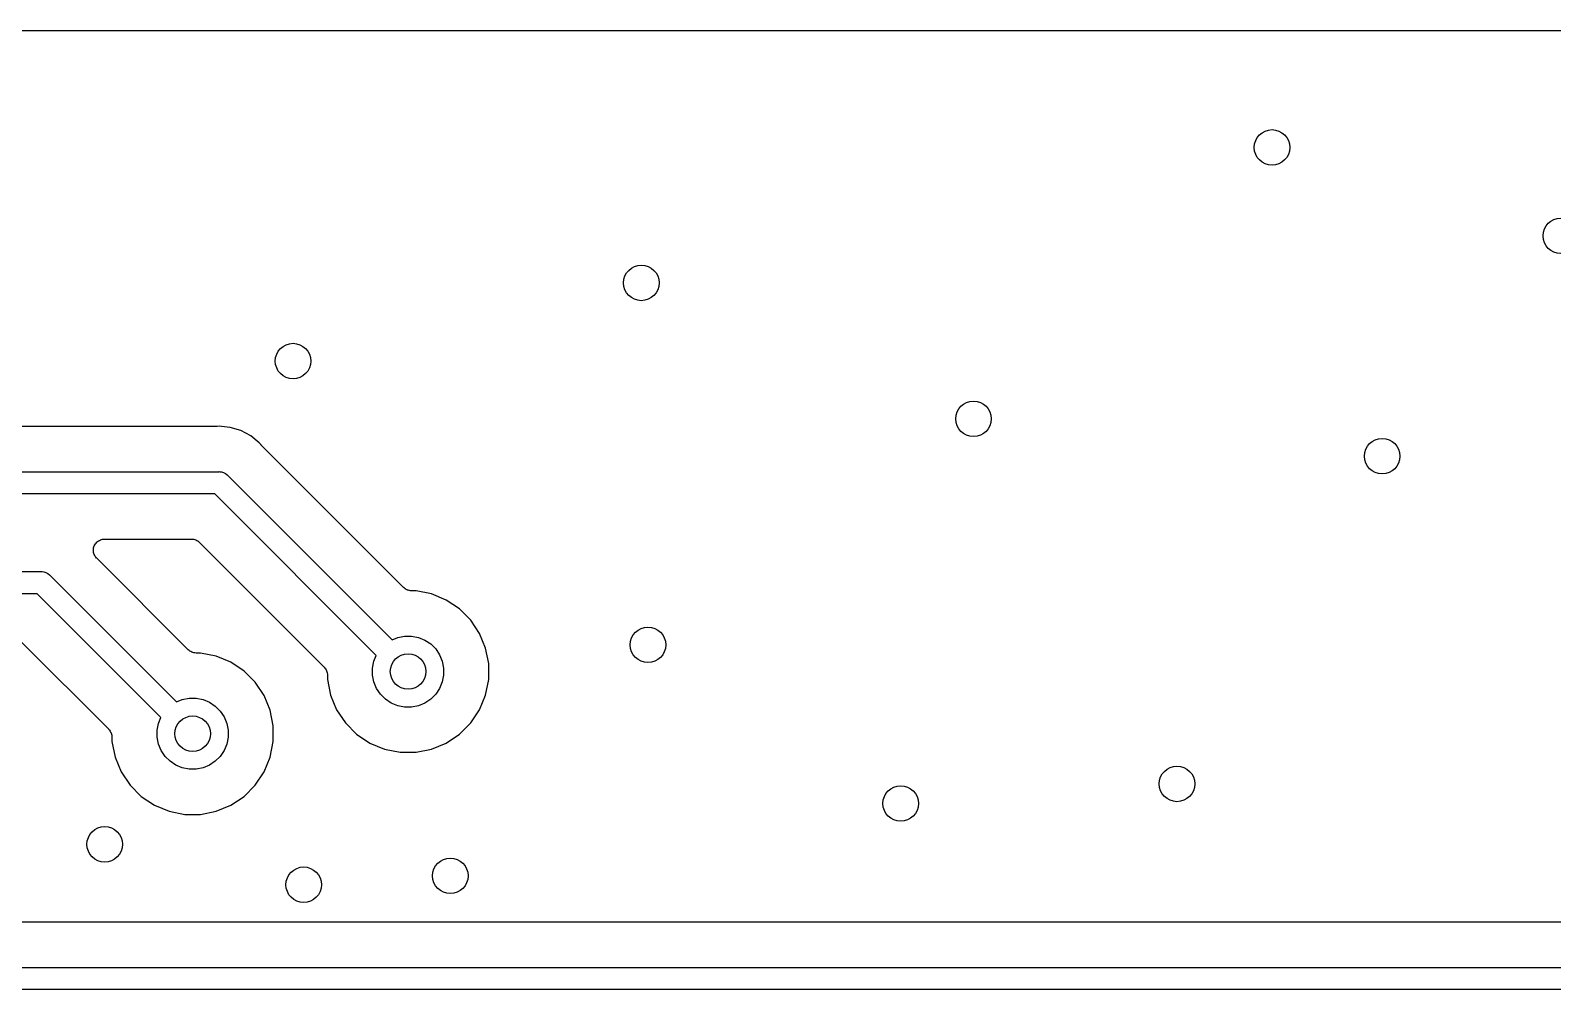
# Model space of a CAD drawing. Extents: x 103 to 213, y -152 to -90.
# Drawn here: x 166.67 to 183.81, y -101.16 to -90.36 of the extents above; entities that cross this region are included whole.
import ezdxf

# ---------------------------------------------------------------- set-up
doc = ezdxf.new("R2010")
doc.units = 0
doc.layers.add('BLACK', color=7, linetype='CONTINUOUS')

msp = doc.modelspace()

# ---------------------------------------------------------------- linework, layer by layer
at = {"layer": 'BLACK', "linetype": 'CONTINUOUS'}
for p, q in [((146.641, -90.358), (204.056, -90.358)), ((168.763, -94.817), (143.679, -94.817)), ((168.768, -94.8165), (168.763, -94.817)), ((168.773, -94.8165), (168.768, -94.8165)), ((168.775, -94.8164), (168.773, -94.8165)), ((168.8, -94.8139), (168.775, -94.8164)), ((168.825, -94.8164), (168.8, -94.8139)), ((168.924, -94.8262), (168.825, -94.8164)), ((168.825, -94.8164), (168.825, -94.8164)), ((169.043, -94.8624), (168.924, -94.8262)), ((169.153, -94.9211), (169.043, -94.8624)), ((169.25, -95.0002), (169.153, -94.9211)), ((169.266, -95.0196), (169.25, -95.0002)), ((169.269, -95.0234), (169.266, -95.0196)), ((169.273, -95.0275), (169.269, -95.0234)), ((169.274, -95.0288), (169.273, -95.0275)), ((170.875, -96.6298), (169.274, -95.0288)), ((143.356, -95.325), (168.794, -95.325)), ((168.794, -95.325), (168.8, -95.3244)), ((168.8, -95.3244), (168.806, -95.325)), ((168.806, -95.325), (168.806, -95.325)), ((168.806, -95.325), (168.825, -95.3268)), ((168.825, -95.3268), (168.848, -95.334)), ((168.848, -95.334), (168.87, -95.3456)), ((168.87, -95.3456), (168.889, -95.3612)), ((168.889, -95.3612), (168.893, -95.366)), ((168.893, -95.366), (170.744, -97.2171)), ((168.748, -95.575), (143.356, -95.575)), ((170.567, -97.3939), (168.748, -95.575)), ((167.421, -96.1196), (167.43, -96.1119)), ((167.43, -96.1119), (167.44, -96.1042)), ((167.44, -96.104), (167.451, -96.0983)), ((167.44, -96.1041), (167.44, -96.104)), ((167.44, -96.1042), (167.44, -96.1041)), ((167.451, -96.0983), (167.461, -96.0926)), ((167.461, -96.0926), (167.462, -96.0925)), ((167.462, -96.0924), (167.473, -96.089)), ((167.462, -96.0925), (167.462, -96.0924)), ((167.473, -96.089), (167.485, -96.0854)), ((167.485, -96.0854), (167.486, -96.0853)), ((167.485, -96.0854), (167.485, -96.0854)), ((167.486, -96.0853), (167.498, -96.0842)), ((167.498, -96.0842), (167.51, -96.083)), ((167.51, -96.083), (168.485, -96.083)), ((168.485, -96.083), (168.486, -96.083)), ((168.486, -96.083), (168.486, -96.083)), ((168.486, -96.083), (168.486, -96.083)), ((168.486, -96.083), (168.487, -96.083)), ((168.487, -96.083), (168.499, -96.0843)), ((168.499, -96.0843), (168.51, -96.0855)), ((168.51, -96.0855), (168.511, -96.0857)), ((168.511, -96.0857), (168.512, -96.0858)), ((168.512, -96.0858), (168.523, -96.0893)), ((168.523, -96.0893), (168.534, -96.0928)), ((168.534, -96.0928), (168.535, -96.0931)), ((168.535, -96.0931), (168.535, -96.0933)), ((168.535, -96.0933), (168.546, -96.0989)), ((168.546, -96.0989), (168.556, -96.1045)), ((168.556, -96.1045), (168.556, -96.1049)), ((168.556, -96.1049), (168.557, -96.1052)), ((168.557, -96.1052), (168.566, -96.1127)), ((168.566, -96.1127), (168.575, -96.1202)), ((167.383, -96.2087), (167.384, -96.1964)), ((167.383, -96.2089), (167.383, -96.2087)), ((167.383, -96.2091), (167.383, -96.2089)), ((167.384, -96.2212), (167.383, -96.2091)), ((167.384, -96.1964), (167.385, -96.1845)), ((167.385, -96.2334), (167.384, -96.2212)), ((167.385, -96.184), (167.389, -96.1725)), ((167.385, -96.1842), (167.385, -96.184)), ((167.385, -96.1845), (167.385, -96.1842)), ((167.385, -96.2336), (167.385, -96.2334)), ((167.385, -96.2338), (167.385, -96.2336)), ((167.388, -96.2453), (167.385, -96.2338)), ((167.392, -96.2572), (167.388, -96.2453)), ((167.389, -96.1725), (167.393, -96.1608)), ((167.392, -96.2574), (167.392, -96.2572)), ((167.392, -96.2576), (167.392, -96.2574)), ((167.398, -96.2684), (167.392, -96.2576)), ((167.393, -96.1604), (167.399, -96.1498)), ((167.393, -96.1606), (167.393, -96.1604)), ((167.393, -96.1608), (167.393, -96.1606)), ((167.403, -96.2792), (167.398, -96.2684)), ((167.399, -96.1498), (167.405, -96.139)), ((167.403, -96.2793), (167.403, -96.2792)), ((167.404, -96.2795), (167.403, -96.2793)), ((167.411, -96.289), (167.404, -96.2795)), ((167.405, -96.1386), (167.413, -96.1293)), ((167.405, -96.1388), (167.405, -96.1386)), ((167.405, -96.139), (167.405, -96.1388)), ((167.419, -96.2985), (167.411, -96.289)), ((167.413, -96.1293), (167.42, -96.1199)), ((167.42, -96.1197), (167.421, -96.1196)), ((167.42, -96.1199), (167.42, -96.1197)), ((168.575, -96.1202), (169.98, -97.525)), ((144.481, -96.45), (166.794, -96.45)), ((166.794, -96.45), (166.8, -96.4494)), ((166.8, -96.4494), (166.806, -96.45)), ((166.806, -96.45), (166.806, -96.45)), ((166.806, -96.45), (166.825, -96.4518)), ((166.825, -96.4518), (166.848, -96.459)), ((166.848, -96.459), (166.87, -96.4706)), ((167.419, -96.2988), (167.419, -96.2985)), ((167.419, -96.2989), (167.419, -96.2988)), ((167.42, -96.2998), (167.419, -96.2989)), ((167.419, -96.2989), (167.419, -96.2989)), ((168.45, -97.3298), (167.42, -96.2998)), ((166.87, -96.4706), (166.889, -96.4862)), ((166.889, -96.4862), (166.893, -96.491)), ((166.893, -96.491), (168.319, -97.9171)), ((170.884, -96.6372), (170.875, -96.6298)), ((166.748, -96.7), (144.481, -96.7)), ((168.142, -98.0939), (166.748, -96.7)), ((170.893, -96.6448), (170.884, -96.6372)), ((170.894, -96.6451), (170.893, -96.6448)), ((170.894, -96.6455), (170.894, -96.6451)), ((170.904, -96.6511), (170.894, -96.6455)), ((170.915, -96.6567), (170.904, -96.6511)), ((170.915, -96.6569), (170.915, -96.6567)), ((170.916, -96.6572), (170.915, -96.6569)), ((170.927, -96.6607), (170.916, -96.6572)), ((170.938, -96.6642), (170.927, -96.6607)), ((170.939, -96.6643), (170.938, -96.6642)), ((170.94, -96.6645), (170.939, -96.6643)), ((170.951, -96.6657), (170.94, -96.6645)), ((170.963, -96.667), (170.951, -96.6657)), ((170.964, -96.667), (170.963, -96.667)), ((170.965, -96.667), (170.964, -96.667)), ((170.964, -96.667), (170.964, -96.667)), ((170.964, -96.667), (170.964, -96.667)), ((171.014, -96.667), (170.965, -96.667)), ((171.19, -96.7019), (171.014, -96.667)), ((171.355, -96.7703), (171.19, -96.7019)), ((171.504, -96.8697), (171.355, -96.7703)), ((171.63, -96.9962), (171.504, -96.8697)), ((171.73, -97.1449), (171.63, -96.9962)), ((171.798, -97.3101), (171.73, -97.1449)), ((166.575, -97.2452), (167.555, -98.225)), ((170.744, -97.2171), (170.808, -97.1904)), ((170.808, -97.1904), (170.886, -97.175)), ((170.886, -97.175), (170.964, -97.175)), ((170.964, -97.175), (171.042, -97.1904)), ((171.042, -97.1904), (171.114, -97.2205)), ((171.114, -97.2205), (171.18, -97.2643)), ((171.18, -97.2643), (171.236, -97.32)), ((171.833, -97.4856), (171.798, -97.3101)), ((168.459, -97.3372), (168.45, -97.3298)), ((168.468, -97.3448), (168.459, -97.3372)), ((168.469, -97.3451), (168.468, -97.3448)), ((168.469, -97.3455), (168.469, -97.3451)), ((168.479, -97.3511), (168.469, -97.3455)), ((168.49, -97.3567), (168.479, -97.3511)), ((168.49, -97.3569), (168.49, -97.3567)), ((168.491, -97.3572), (168.49, -97.3569)), ((168.502, -97.3607), (168.491, -97.3572)), ((168.513, -97.3642), (168.502, -97.3607)), ((168.514, -97.3643), (168.513, -97.3642)), ((168.515, -97.3645), (168.514, -97.3643)), ((168.526, -97.3657), (168.515, -97.3645)), ((168.538, -97.367), (168.526, -97.3657)), ((168.539, -97.367), (168.538, -97.367)), ((168.54, -97.367), (168.539, -97.367)), ((168.539, -97.367), (168.539, -97.367)), ((168.539, -97.367), (168.539, -97.367)), ((168.589, -97.367), (168.54, -97.367)), ((168.765, -97.4019), (168.589, -97.367)), ((168.93, -97.4703), (168.765, -97.4019)), ((169.079, -97.5697), (168.93, -97.4703)), ((170.525, -97.5356), (170.54, -97.4583)), ((170.54, -97.4583), (170.567, -97.3939)), ((171.236, -97.32), (171.279, -97.3855)), ((171.279, -97.3855), (171.31, -97.4583)), ((171.31, -97.4583), (171.325, -97.5356)), ((171.833, -97.6644), (171.833, -97.4856)), ((169.205, -97.6962), (169.079, -97.5697)), ((169.98, -97.525), (169.98, -97.5253)), ((169.98, -97.5253), (169.98, -97.5253)), ((169.98, -97.5253), (169.98, -97.5253)), ((169.98, -97.5253), (169.981, -97.5263)), ((169.981, -97.5263), (169.988, -97.5355)), ((169.988, -97.5355), (169.996, -97.5445)), ((169.996, -97.5445), (169.996, -97.5451)), ((169.996, -97.5451), (169.997, -97.5456)), ((169.997, -97.5456), (170.002, -97.5561)), ((170.002, -97.5561), (170.007, -97.5664)), ((170.007, -97.5664), (170.008, -97.567)), ((170.008, -97.567), (170.008, -97.5676)), ((170.008, -97.5676), (170.011, -97.5789)), ((170.011, -97.5789), (170.015, -97.5901)), ((170.015, -97.5901), (170.015, -97.5908)), ((170.015, -97.5908), (170.015, -97.5914)), ((170.015, -97.5914), (170.016, -97.6031)), ((170.016, -97.6031), (170.017, -97.6148)), ((170.017, -97.6148), (170.017, -97.6644)), ((170.525, -97.6144), (170.525, -97.5356)), ((170.54, -97.6917), (170.525, -97.6144)), ((171.325, -97.6144), (171.31, -97.6917)), ((171.325, -97.5356), (171.325, -97.6144)), ((169.305, -97.8449), (169.205, -97.6962)), ((170.017, -97.6644), (170.052, -97.8399)), ((170.571, -97.7645), (170.54, -97.6917)), ((170.614, -97.83), (170.571, -97.7645)), ((170.67, -97.8857), (170.614, -97.83)), ((171.236, -97.83), (171.18, -97.8857)), ((171.279, -97.7645), (171.236, -97.83)), ((171.31, -97.6917), (171.279, -97.7645)), ((171.798, -97.8399), (171.833, -97.6644)), ((168.319, -97.9171), (168.383, -97.8904)), ((168.383, -97.8904), (168.461, -97.875)), ((168.461, -97.875), (168.539, -97.875)), ((168.539, -97.875), (168.617, -97.8904)), ((168.617, -97.8904), (168.689, -97.9205)), ((168.689, -97.9205), (168.755, -97.9643)), ((168.755, -97.9643), (168.811, -98.02)), ((169.373, -98.0101), (169.305, -97.8449)), ((170.052, -97.8399), (170.12, -98.0051)), ((170.736, -97.9295), (170.67, -97.8857)), ((170.808, -97.9596), (170.736, -97.9295)), ((170.886, -97.975), (170.808, -97.9596)), ((170.964, -97.975), (170.886, -97.975)), ((171.042, -97.9596), (170.964, -97.975)), ((171.114, -97.9295), (171.042, -97.9596)), ((171.18, -97.8857), (171.114, -97.9295)), ((171.73, -98.0051), (171.798, -97.8399)), ((168.1, -98.2356), (168.115, -98.1583)), ((168.115, -98.1583), (168.142, -98.0939)), ((168.811, -98.02), (168.854, -98.0855)), ((168.854, -98.0855), (168.885, -98.1583)), ((168.885, -98.1583), (168.9, -98.2356)), ((169.408, -98.1856), (169.373, -98.0101)), ((170.12, -98.0051), (170.22, -98.1538)), ((170.22, -98.1538), (170.346, -98.2803)), ((171.504, -98.2803), (171.63, -98.1538)), ((171.63, -98.1538), (171.73, -98.0051)), ((167.555, -98.225), (167.555, -98.2253)), ((167.555, -98.2253), (167.555, -98.2253)), ((167.555, -98.2253), (167.555, -98.2253)), ((167.555, -98.2253), (167.556, -98.2263)), ((167.556, -98.2263), (167.563, -98.2355)), ((167.563, -98.2355), (167.571, -98.2445)), ((167.571, -98.2445), (167.571, -98.2451)), ((167.571, -98.2451), (167.572, -98.2456)), ((167.572, -98.2456), (167.577, -98.2561)), ((167.577, -98.2561), (167.582, -98.2664)), ((167.582, -98.2664), (167.583, -98.267)), ((167.583, -98.267), (167.583, -98.2676)), ((167.583, -98.2676), (167.586, -98.2789)), ((167.586, -98.2789), (167.59, -98.2901)), ((167.59, -98.2901), (167.59, -98.2908)), ((167.59, -98.2908), (167.59, -98.2914)), ((167.59, -98.2914), (167.591, -98.3031)), ((167.591, -98.3031), (167.592, -98.3148)), ((167.592, -98.3148), (167.592, -98.3644)), ((168.1, -98.3144), (168.1, -98.2356)), ((168.115, -98.3917), (168.1, -98.3144)), ((168.9, -98.3144), (168.885, -98.3917)), ((168.9, -98.2356), (168.9, -98.3144)), ((169.408, -98.3644), (169.408, -98.1856)), ((170.346, -98.2803), (170.495, -98.3797)), ((171.355, -98.3797), (171.504, -98.2803)), ((167.592, -98.3644), (167.627, -98.5399)), ((168.146, -98.4645), (168.115, -98.3917)), ((168.189, -98.53), (168.146, -98.4645)), ((168.854, -98.4645), (168.811, -98.53)), ((168.885, -98.3917), (168.854, -98.4645)), ((169.373, -98.5399), (169.408, -98.3644)), ((170.495, -98.3797), (170.66, -98.4481)), ((170.66, -98.4481), (170.836, -98.483)), ((170.836, -98.483), (171.014, -98.483)), ((171.014, -98.483), (171.19, -98.4481)), ((171.19, -98.4481), (171.355, -98.3797)), ((167.627, -98.5399), (167.695, -98.7051)), ((168.245, -98.5857), (168.189, -98.53)), ((168.311, -98.6295), (168.245, -98.5857)), ((168.383, -98.6596), (168.311, -98.6295)), ((168.461, -98.675), (168.383, -98.6596)), ((168.539, -98.675), (168.461, -98.675)), ((168.617, -98.6596), (168.539, -98.675)), ((168.689, -98.6295), (168.617, -98.6596)), ((168.755, -98.5857), (168.689, -98.6295)), ((168.811, -98.53), (168.755, -98.5857)), ((169.305, -98.7051), (169.373, -98.5399)), ((167.695, -98.7051), (167.795, -98.8538)), ((167.795, -98.8538), (167.921, -98.9803)), ((169.079, -98.9803), (169.205, -98.8538)), ((169.205, -98.8538), (169.305, -98.7051)), ((167.921, -98.9803), (168.07, -99.0797)), ((168.93, -99.0797), (169.079, -98.9803)), ((168.07, -99.0797), (168.235, -99.1481)), ((168.235, -99.1481), (168.411, -99.183)), ((168.411, -99.183), (168.589, -99.183)), ((168.589, -99.183), (168.765, -99.1481)), ((168.765, -99.1481), (168.93, -99.0797)), ((188.504, -100.397), (166.172, -100.397)), ((165.85, -100.905), (188.535, -100.905)), ((188.489, -101.155), (165.85, -101.155))]:
    msp.add_line(p, q, dxfattribs=at)
at = {"layer": 'BLACK'}
for centre in [(180.65, -91.675), (183.9, -92.67), (173.55, -93.2), (169.63, -94.08), (177.29, -94.73), (181.89, -95.15), (173.625, -97.275), (170.925, -97.575), (168.5, -98.275), (179.58, -98.84), (176.47, -99.06), (167.51, -99.52), (171.4, -99.875), (169.75, -99.975)]:
    msp.add_circle(centre, 0.2, dxfattribs=at)

doc.saveas('drawing.dxf')
